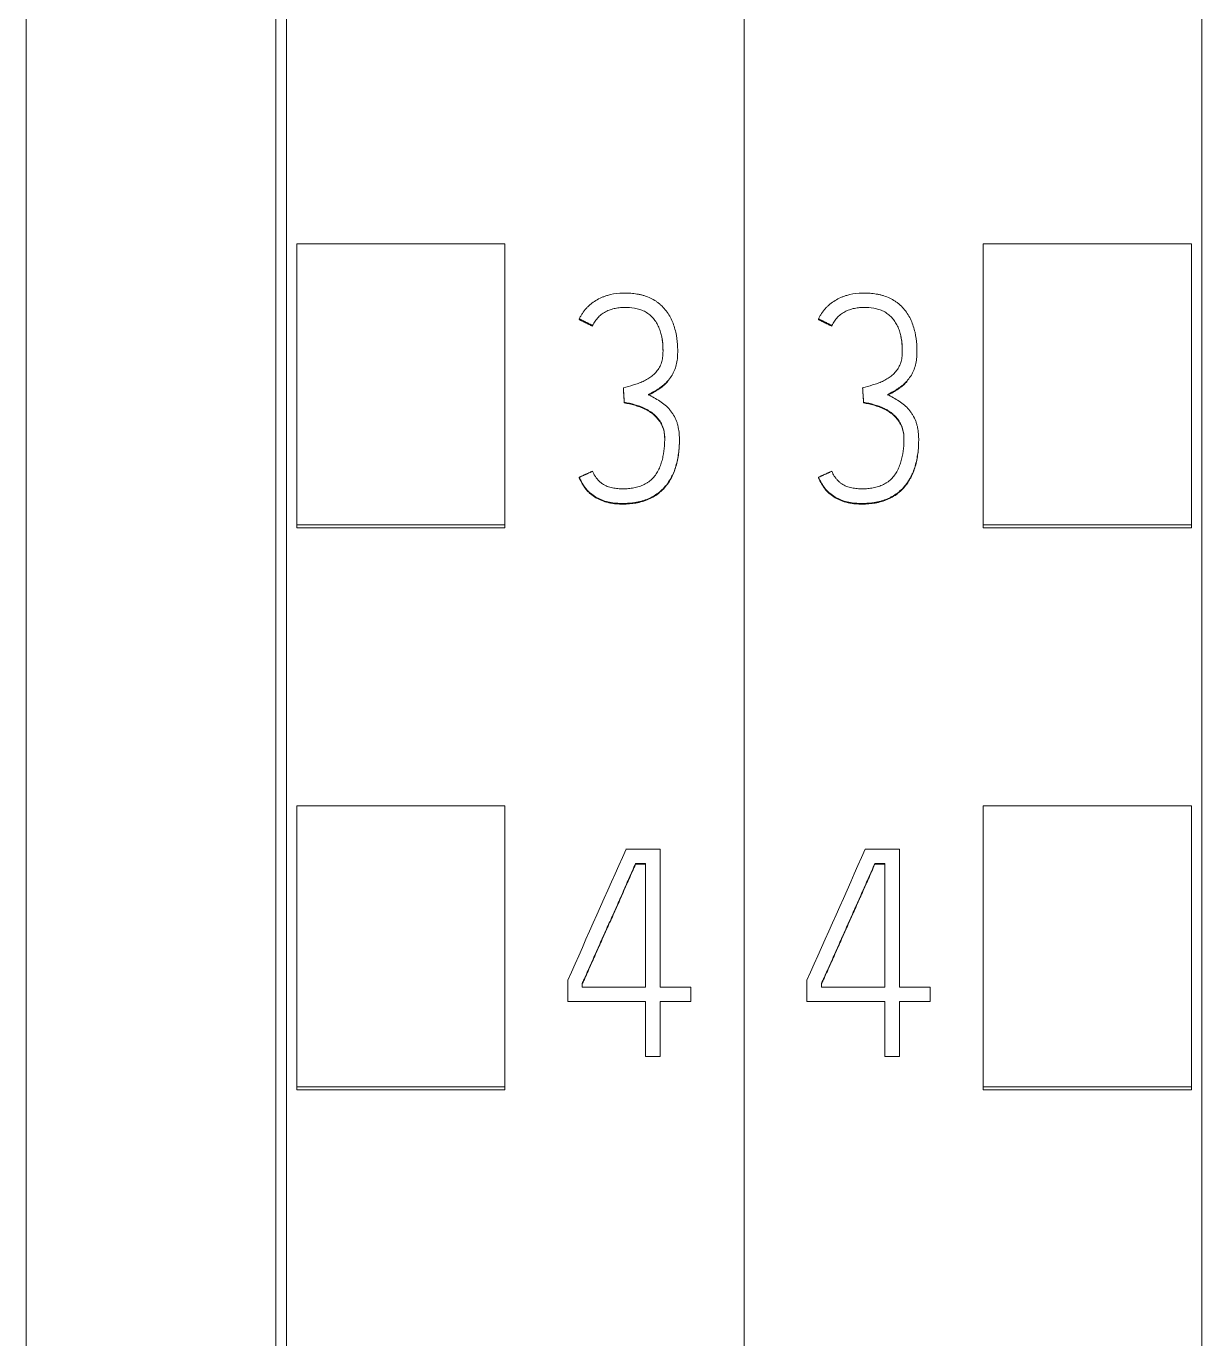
# Model space of a CAD drawing. Header units: millimetres. Extents: x 4137 to 6698, y 1400 to 3585.
# Drawn here: x 5313.35 to 5324.65, y 3330.13 to 3342.75 of the extents above; entities that cross this region are included whole.
import ezdxf

# ---------------------------------------------------------------- set-up
doc = ezdxf.new("R2010")
doc.units = ezdxf.units.MM
doc.layers.add('000-PI-Oprema', color=30, linetype='Continuous', lineweight=5)

msp = doc.modelspace()

# ---------------------------------------------------------------- linework, layer by layer
at = {"layer": '000-PI-Oprema', "color": 0, "linetype": 'ByBlock', "lineweight": 0}
for p, q in [((5320.248, 3360.459), (5320.248, 3247.041)), ((5320.248, 3360.459), (5320.248, 3247.041)), ((5315.848, 3249.363), (5315.848, 3358.178)), ((5324.648, 3358.178), (5324.648, 3249.363)), ((5315.948, 3337.956), (5315.948, 3340.659)), ((5315.948, 3340.659), (5317.948, 3340.659)), ((5317.948, 3337.956), (5317.948, 3340.659)), ((5322.548, 3337.956), (5322.548, 3340.659)), ((5324.548, 3340.659), (5322.548, 3340.659)), ((5324.548, 3337.956), (5324.548, 3340.659)), ((5318.664, 3339.936), (5318.664, 3339.929)), ((5320.964, 3339.936), (5320.964, 3339.929)), ((5318.792, 3339.872), (5318.792, 3339.866)), ((5321.092, 3339.872), (5321.092, 3339.866)), ((5319.61, 3339.618), (5319.61, 3339.624)), ((5321.91, 3339.618), (5321.91, 3339.624)), ((5319.088, 3339.273), (5319.088, 3339.266)), ((5321.388, 3339.273), (5321.388, 3339.266)), ((5319.097, 3339.135), (5319.097, 3339.128)), ((5321.397, 3339.135), (5321.397, 3339.128)), ((5319.627, 3338.768), (5319.627, 3338.774)), ((5321.927, 3338.768), (5321.927, 3338.774)), ((5318.664, 3338.414), (5318.664, 3338.407)), ((5320.964, 3338.414), (5320.964, 3338.407)), ((5315.948, 3337.927), (5315.948, 3337.956)), ((5315.948, 3337.956), (5317.948, 3337.956)), ((5315.948, 3337.927), (5317.948, 3337.927)), ((5317.948, 3337.927), (5317.948, 3337.956)), ((5322.548, 3337.927), (5322.548, 3337.956)), ((5324.548, 3337.956), (5322.548, 3337.956)), ((5324.548, 3337.927), (5322.548, 3337.927)), ((5324.548, 3337.927), (5324.548, 3337.956)), ((5315.948, 3332.555), (5315.948, 3335.257)), ((5315.948, 3335.257), (5317.948, 3335.257)), ((5317.948, 3332.555), (5317.948, 3335.257)), ((5322.548, 3332.555), (5322.548, 3335.257)), ((5324.548, 3335.257), (5322.548, 3335.257)), ((5324.548, 3332.555), (5324.548, 3335.257)), ((5319.113, 3334.839), (5319.443, 3334.839)), ((5319.443, 3334.839), (5319.443, 3333.513)), ((5321.413, 3334.839), (5321.743, 3334.839)), ((5321.743, 3334.839), (5321.743, 3333.513)), ((5319.205, 3334.701), (5319.205, 3334.695)), ((5319.302, 3334.701), (5319.205, 3334.701)), ((5319.205, 3334.695), (5319.302, 3334.695)), ((5319.302, 3333.513), (5319.302, 3334.701)), ((5321.505, 3334.701), (5321.505, 3334.695)), ((5321.602, 3334.701), (5321.505, 3334.701)), ((5321.505, 3334.695), (5321.602, 3334.695)), ((5321.602, 3333.513), (5321.602, 3334.701)), ((5318.553, 3333.375), (5318.553, 3333.579)), ((5318.692, 3333.549), (5318.692, 3333.513)), ((5318.692, 3333.513), (5319.302, 3333.513)), ((5319.443, 3333.513), (5319.737, 3333.513)), ((5319.737, 3333.513), (5319.737, 3333.375)), ((5320.853, 3333.375), (5320.853, 3333.579)), ((5320.992, 3333.549), (5320.992, 3333.513)), ((5320.992, 3333.513), (5321.602, 3333.513)), ((5321.743, 3333.513), (5322.037, 3333.513)), ((5322.037, 3333.513), (5322.037, 3333.375)), ((5319.302, 3333.375), (5318.553, 3333.375)), ((5319.302, 3332.847), (5319.302, 3333.375)), ((5319.443, 3333.375), (5319.443, 3332.847)), ((5319.737, 3333.375), (5319.443, 3333.375)), ((5321.602, 3333.375), (5320.853, 3333.375)), ((5321.602, 3332.847), (5321.602, 3333.375)), ((5321.743, 3333.375), (5321.743, 3332.847)), ((5322.037, 3333.375), (5321.743, 3333.375)), ((5319.443, 3332.847), (5319.302, 3332.847)), ((5321.743, 3332.847), (5321.602, 3332.847)), ((5315.948, 3332.527), (5315.948, 3332.555)), ((5315.948, 3332.555), (5317.948, 3332.555)), ((5315.948, 3332.527), (5317.948, 3332.527)), ((5317.948, 3332.527), (5317.948, 3332.555)), ((5322.548, 3332.527), (5322.548, 3332.555)), ((5324.548, 3332.555), (5322.548, 3332.555)), ((5324.548, 3332.527), (5322.548, 3332.527)), ((5324.548, 3332.527), (5324.548, 3332.555))]:
    msp.add_line(p, q, dxfattribs=at)
at = {"layer": '000-PI-Oprema', "color": 18, "linetype": 'ByBlock', "lineweight": 0, "true_color": 0x000000}
for centre, major_axis, ratio, start_param, end_param in [((5304.189, 3236.424), (452.614, 1023.309), 0.023466, 1.484858, 1.486095), ((5307.394, 3242.471), (438.421, 990.891), 0.022739, 1.487509, 1.488786)]:
    msp.add_ellipse(centre, major_axis=major_axis, ratio=ratio, start_param=start_param, end_param=end_param, dxfattribs=at)
at = {"layer": '000-PI-Oprema', "color": 0, "linetype": 'ByBlock', "lineweight": 0}
for points, knots in [([(5315.748, 3249.078), (5315.748, 3252.418), (5315.748, 3260.383), (5315.748, 3273.023), (5315.748, 3288.509), (5315.748, 3302.803), (5315.748, 3317.013), (5315.748, 3331.58), (5315.748, 3345.75), (5315.748, 3355.32), (5315.748, 3358.364)], [0, 0, 0, 0, 0.091483, 0.21812, 0.346206, 0.515858, 0.610111, 0.736264, 0.916066, 1, 1, 1, 1]), ([(5313.348, 3355.298), (5313.348, 3353.275), (5313.348, 3344.726), (5313.348, 3331.58), (5313.348, 3317.013), (5313.348, 3302.803), (5313.348, 3288.509), (5313.348, 3273.023), (5313.348, 3260.265), (5313.348, 3251.383), (5313.348, 3247.126), (5313.348, 3246.328)], [0, 0, 0, 0, 0.055935, 0.236292, 0.362833, 0.457376, 0.627551, 0.756032, 0.883059, 0.978086, 1, 1, 1, 1]), ([(5319.327, 3339.209), (5319.345, 3339.218), (5319.363, 3339.228), (5319.397, 3339.247), (5319.414, 3339.257), (5319.439, 3339.274), (5319.447, 3339.28), (5319.463, 3339.292), (5319.471, 3339.298), (5319.486, 3339.311), (5319.493, 3339.318), (5319.507, 3339.332), (5319.514, 3339.34), (5319.534, 3339.363), (5319.546, 3339.379), (5319.561, 3339.405), (5319.566, 3339.414), (5319.575, 3339.432), (5319.579, 3339.441), (5319.59, 3339.47), (5319.596, 3339.489), (5319.604, 3339.528), (5319.607, 3339.548), (5319.609, 3339.589), (5319.61, 3339.609), (5319.61, 3339.649), (5319.609, 3339.669), (5319.605, 3339.728), (5319.6, 3339.768), (5319.587, 3339.827), (5319.581, 3339.847), (5319.569, 3339.885), (5319.555, 3339.923), (5319.536, 3339.958), (5319.515, 3339.993), (5319.503, 3340.009), (5319.478, 3340.04), (5319.457, 3340.062), (5319.434, 3340.082), (5319.418, 3340.094), (5319.41, 3340.1), (5319.368, 3340.128), (5319.331, 3340.145), (5319.283, 3340.161), (5319.273, 3340.164), (5319.253, 3340.169), (5319.224, 3340.175), (5319.174, 3340.182), (5319.134, 3340.184), (5319.093, 3340.184), (5319.073, 3340.184), (5319.013, 3340.18), (5318.973, 3340.173), (5318.925, 3340.159), (5318.915, 3340.156), (5318.896, 3340.149), (5318.887, 3340.145), (5318.859, 3340.133), (5318.823, 3340.114), (5318.79, 3340.091), (5318.766, 3340.072), (5318.759, 3340.065), (5318.744, 3340.051), (5318.737, 3340.044), (5318.717, 3340.021), (5318.704, 3340.006), (5318.688, 3339.981), (5318.682, 3339.972), (5318.673, 3339.954), (5318.668, 3339.945), (5318.664, 3339.936)], [0, 0, 0, 0, 0.03125, 0.03125, 0.0625, 0.0625, 0.078125, 0.078125, 0.09375, 0.09375, 0.109375, 0.109375, 0.125, 0.125, 0.15625, 0.15625, 0.171875, 0.171875, 0.1875, 0.1875, 0.21875, 0.21875, 0.25, 0.25, 0.28125, 0.28125, 0.3125, 0.3125, 0.375, 0.375, 0.40625, 0.40625, 0.4375, 0.46875, 0.46875, 0.5, 0.5, 0.53125, 0.546875, 0.546875, 0.5625, 0.5625, 0.625, 0.625, 0.640625, 0.640625, 0.65625, 0.6875, 0.71875, 0.71875, 0.75, 0.75, 0.8125, 0.8125, 0.828125, 0.828125, 0.84375, 0.84375, 0.875, 0.90625, 0.90625, 0.921875, 0.921875, 0.9375, 0.9375, 0.96875, 0.96875, 0.984375, 0.984375, 1, 1, 1, 1]), ([(5321.627, 3339.209), (5321.645, 3339.218), (5321.663, 3339.228), (5321.697, 3339.247), (5321.714, 3339.257), (5321.739, 3339.274), (5321.747, 3339.28), (5321.763, 3339.292), (5321.771, 3339.298), (5321.786, 3339.311), (5321.793, 3339.318), (5321.807, 3339.332), (5321.814, 3339.34), (5321.834, 3339.363), (5321.846, 3339.379), (5321.861, 3339.405), (5321.866, 3339.414), (5321.875, 3339.432), (5321.879, 3339.441), (5321.89, 3339.47), (5321.896, 3339.489), (5321.904, 3339.528), (5321.907, 3339.548), (5321.909, 3339.589), (5321.91, 3339.609), (5321.91, 3339.649), (5321.909, 3339.669), (5321.905, 3339.728), (5321.9, 3339.768), (5321.887, 3339.827), (5321.881, 3339.847), (5321.869, 3339.885), (5321.855, 3339.923), (5321.836, 3339.958), (5321.815, 3339.993), (5321.803, 3340.009), (5321.778, 3340.04), (5321.757, 3340.062), (5321.734, 3340.082), (5321.718, 3340.094), (5321.71, 3340.1), (5321.668, 3340.128), (5321.631, 3340.145), (5321.583, 3340.161), (5321.573, 3340.164), (5321.553, 3340.169), (5321.524, 3340.175), (5321.474, 3340.182), (5321.434, 3340.184), (5321.393, 3340.184), (5321.373, 3340.184), (5321.313, 3340.18), (5321.273, 3340.173), (5321.225, 3340.159), (5321.215, 3340.156), (5321.196, 3340.149), (5321.187, 3340.145), (5321.159, 3340.133), (5321.123, 3340.114), (5321.09, 3340.091), (5321.066, 3340.072), (5321.059, 3340.065), (5321.044, 3340.051), (5321.037, 3340.044), (5321.017, 3340.021), (5321.004, 3340.006), (5320.988, 3339.981), (5320.982, 3339.972), (5320.973, 3339.954), (5320.968, 3339.945), (5320.964, 3339.936)], [0, 0, 0, 0, 0.03125, 0.03125, 0.0625, 0.0625, 0.078125, 0.078125, 0.09375, 0.09375, 0.109375, 0.109375, 0.125, 0.125, 0.15625, 0.15625, 0.171875, 0.171875, 0.1875, 0.1875, 0.21875, 0.21875, 0.25, 0.25, 0.28125, 0.28125, 0.3125, 0.3125, 0.375, 0.375, 0.40625, 0.40625, 0.4375, 0.46875, 0.46875, 0.5, 0.5, 0.53125, 0.546875, 0.546875, 0.5625, 0.5625, 0.625, 0.625, 0.640625, 0.640625, 0.65625, 0.6875, 0.71875, 0.71875, 0.75, 0.75, 0.8125, 0.8125, 0.828125, 0.828125, 0.84375, 0.84375, 0.875, 0.90625, 0.90625, 0.921875, 0.921875, 0.9375, 0.9375, 0.96875, 0.96875, 0.984375, 0.984375, 1, 1, 1, 1]), ([(5318.792, 3339.872), (5318.799, 3339.887), (5318.807, 3339.901), (5318.826, 3339.928), (5318.836, 3339.941), (5318.853, 3339.959), (5318.859, 3339.964), (5318.872, 3339.975), (5318.878, 3339.98), (5318.892, 3339.99), (5318.898, 3339.995), (5318.913, 3340.003), (5318.92, 3340.007), (5318.942, 3340.018), (5318.958, 3340.023), (5318.99, 3340.033), (5319.006, 3340.037), (5319.038, 3340.042), (5319.055, 3340.044), (5319.088, 3340.046), (5319.105, 3340.046), (5319.154, 3340.045), (5319.187, 3340.042), (5319.228, 3340.032), (5319.236, 3340.03), (5319.251, 3340.025), (5319.259, 3340.022), (5319.282, 3340.013), (5319.297, 3340.006), (5319.318, 3339.992), (5319.325, 3339.987), (5319.338, 3339.977), (5319.344, 3339.972), (5319.363, 3339.955), (5319.374, 3339.943), (5319.389, 3339.923), (5319.394, 3339.916), (5319.403, 3339.903), (5319.416, 3339.882), (5319.427, 3339.859), (5319.44, 3339.829), (5319.445, 3339.813), (5319.454, 3339.781), (5319.457, 3339.765), (5319.465, 3339.717), (5319.468, 3339.684), (5319.469, 3339.634), (5319.469, 3339.618), (5319.467, 3339.585), (5319.466, 3339.569), (5319.462, 3339.544), (5319.46, 3339.536), (5319.456, 3339.52), (5319.453, 3339.512), (5319.445, 3339.489), (5319.437, 3339.474), (5319.424, 3339.453), (5319.419, 3339.446), (5319.409, 3339.433), (5319.404, 3339.427), (5319.393, 3339.414), (5319.387, 3339.408), (5319.375, 3339.397), (5319.369, 3339.392), (5319.349, 3339.376), (5319.336, 3339.367), (5319.307, 3339.35), (5319.293, 3339.342), (5319.263, 3339.328), (5319.247, 3339.322), (5319.216, 3339.311), (5319.2, 3339.306), (5319.152, 3339.292), (5319.12, 3339.282), (5319.088, 3339.273)], [0, 0, 0, 0, 0.03125, 0.03125, 0.0625, 0.0625, 0.078125, 0.078125, 0.09375, 0.09375, 0.109375, 0.109375, 0.125, 0.125, 0.15625, 0.15625, 0.1875, 0.1875, 0.21875, 0.21875, 0.25, 0.25, 0.3125, 0.3125, 0.328125, 0.328125, 0.34375, 0.34375, 0.375, 0.375, 0.390625, 0.390625, 0.40625, 0.40625, 0.4375, 0.4375, 0.453125, 0.453125, 0.46875, 0.5, 0.5, 0.53125, 0.53125, 0.5625, 0.5625, 0.625, 0.625, 0.65625, 0.65625, 0.6875, 0.6875, 0.703125, 0.703125, 0.71875, 0.71875, 0.75, 0.75, 0.765625, 0.765625, 0.78125, 0.78125, 0.796875, 0.796875, 0.8125, 0.8125, 0.84375, 0.84375, 0.875, 0.875, 0.90625, 0.90625, 0.9375, 0.9375, 1, 1, 1, 1]), ([(5321.092, 3339.872), (5321.099, 3339.887), (5321.107, 3339.901), (5321.126, 3339.928), (5321.136, 3339.941), (5321.153, 3339.959), (5321.159, 3339.964), (5321.172, 3339.975), (5321.178, 3339.98), (5321.192, 3339.99), (5321.198, 3339.995), (5321.213, 3340.003), (5321.22, 3340.007), (5321.242, 3340.018), (5321.258, 3340.023), (5321.29, 3340.033), (5321.306, 3340.037), (5321.338, 3340.042), (5321.355, 3340.044), (5321.388, 3340.046), (5321.405, 3340.046), (5321.454, 3340.045), (5321.487, 3340.042), (5321.528, 3340.032), (5321.536, 3340.03), (5321.551, 3340.025), (5321.559, 3340.022), (5321.582, 3340.013), (5321.597, 3340.006), (5321.618, 3339.992), (5321.625, 3339.987), (5321.638, 3339.977), (5321.644, 3339.972), (5321.663, 3339.955), (5321.674, 3339.943), (5321.689, 3339.923), (5321.694, 3339.916), (5321.703, 3339.903), (5321.716, 3339.882), (5321.727, 3339.859), (5321.74, 3339.829), (5321.745, 3339.813), (5321.754, 3339.781), (5321.757, 3339.765), (5321.765, 3339.717), (5321.768, 3339.684), (5321.769, 3339.634), (5321.769, 3339.618), (5321.767, 3339.585), (5321.766, 3339.569), (5321.762, 3339.544), (5321.76, 3339.536), (5321.756, 3339.52), (5321.753, 3339.512), (5321.745, 3339.489), (5321.737, 3339.474), (5321.724, 3339.453), (5321.719, 3339.446), (5321.709, 3339.433), (5321.704, 3339.427), (5321.693, 3339.414), (5321.687, 3339.408), (5321.675, 3339.397), (5321.669, 3339.392), (5321.649, 3339.376), (5321.636, 3339.367), (5321.607, 3339.35), (5321.593, 3339.342), (5321.563, 3339.328), (5321.547, 3339.322), (5321.516, 3339.311), (5321.5, 3339.306), (5321.452, 3339.292), (5321.42, 3339.282), (5321.388, 3339.273)], [0, 0, 0, 0, 0.03125, 0.03125, 0.0625, 0.0625, 0.078125, 0.078125, 0.09375, 0.09375, 0.109375, 0.109375, 0.125, 0.125, 0.15625, 0.15625, 0.1875, 0.1875, 0.21875, 0.21875, 0.25, 0.25, 0.3125, 0.3125, 0.328125, 0.328125, 0.34375, 0.34375, 0.375, 0.375, 0.390625, 0.390625, 0.40625, 0.40625, 0.4375, 0.4375, 0.453125, 0.453125, 0.46875, 0.5, 0.5, 0.53125, 0.53125, 0.5625, 0.5625, 0.625, 0.625, 0.65625, 0.65625, 0.6875, 0.6875, 0.703125, 0.703125, 0.71875, 0.71875, 0.75, 0.75, 0.765625, 0.765625, 0.78125, 0.78125, 0.796875, 0.796875, 0.8125, 0.8125, 0.84375, 0.84375, 0.875, 0.875, 0.90625, 0.90625, 0.9375, 0.9375, 1, 1, 1, 1]), ([(5319.469, 3339.629), (5319.469, 3339.633), (5319.468, 3339.637), (5319.468, 3339.674), (5319.466, 3339.707), (5319.459, 3339.75), (5319.457, 3339.761), (5319.454, 3339.772)], [0, 0, 0, 0, 0.087818, 0.087818, 0.771228, 0.771228, 1, 1, 1, 1]), ([(5321.769, 3339.629), (5321.769, 3339.633), (5321.768, 3339.637), (5321.768, 3339.674), (5321.766, 3339.707), (5321.759, 3339.75), (5321.757, 3339.761), (5321.754, 3339.772)], [0, 0, 0, 0, 0.087818, 0.087818, 0.771228, 0.771228, 1, 1, 1, 1]), ([(5319.516, 3339.335), (5319.504, 3339.323), (5319.492, 3339.311), (5319.472, 3339.293), (5319.464, 3339.286), (5319.448, 3339.274), (5319.44, 3339.268), (5319.415, 3339.252), (5319.398, 3339.241), (5319.363, 3339.221), (5319.345, 3339.212), (5319.327, 3339.203)], [0, 0, 0, 0, 0.218648, 0.218648, 0.348874, 0.348874, 0.479099, 0.479099, 0.739549, 0.739549, 1, 1, 1, 1]), ([(5321.816, 3339.335), (5321.804, 3339.323), (5321.792, 3339.311), (5321.772, 3339.293), (5321.764, 3339.286), (5321.748, 3339.274), (5321.74, 3339.268), (5321.715, 3339.252), (5321.698, 3339.241), (5321.663, 3339.221), (5321.645, 3339.212), (5321.627, 3339.203)], [0, 0, 0, 0, 0.218648, 0.218648, 0.348874, 0.348874, 0.479099, 0.479099, 0.739549, 0.739549, 1, 1, 1, 1]), ([(5318.664, 3338.414), (5318.672, 3338.394), (5318.682, 3338.376), (5318.703, 3338.339), (5318.714, 3338.322), (5318.734, 3338.297), (5318.741, 3338.289), (5318.756, 3338.274), (5318.764, 3338.267), (5318.788, 3338.246), (5318.805, 3338.234), (5318.832, 3338.218), (5318.842, 3338.213), (5318.861, 3338.204), (5318.87, 3338.2), (5318.899, 3338.188), (5318.919, 3338.182), (5318.96, 3338.172), (5318.981, 3338.169), (5319.023, 3338.164), (5319.044, 3338.163), (5319.086, 3338.162), (5319.107, 3338.162), (5319.149, 3338.165), (5319.17, 3338.167), (5319.201, 3338.171), (5319.212, 3338.173), (5319.232, 3338.177), (5319.243, 3338.179), (5319.273, 3338.187), (5319.293, 3338.194), (5319.322, 3338.205), (5319.332, 3338.209), (5319.351, 3338.218), (5319.361, 3338.223), (5319.388, 3338.238), (5319.406, 3338.25), (5319.439, 3338.275), (5319.455, 3338.289), (5319.484, 3338.319), (5319.498, 3338.335), (5319.523, 3338.369), (5319.534, 3338.387), (5319.549, 3338.414), (5319.554, 3338.424), (5319.563, 3338.442), (5319.568, 3338.452), (5319.588, 3338.501), (5319.599, 3338.541), (5319.612, 3338.602), (5319.615, 3338.623), (5319.621, 3338.664), (5319.623, 3338.685), (5319.626, 3338.727), (5319.626, 3338.748), (5319.627, 3338.789), (5319.626, 3338.81), (5319.623, 3338.852), (5319.62, 3338.872), (5319.614, 3338.903), (5319.611, 3338.913), (5319.605, 3338.934), (5319.602, 3338.944), (5319.59, 3338.973), (5319.581, 3338.993), (5319.565, 3339.02), (5319.56, 3339.029), (5319.547, 3339.046), (5319.541, 3339.055), (5319.52, 3339.079), (5319.505, 3339.094), (5319.473, 3339.121), (5319.455, 3339.133), (5319.42, 3339.157), (5319.401, 3339.168), (5319.365, 3339.189), (5319.346, 3339.199), (5319.327, 3339.209)], [0, 0, 0, 0, 0.03125, 0.03125, 0.0625, 0.0625, 0.078125, 0.078125, 0.09375, 0.09375, 0.125, 0.125, 0.140625, 0.140625, 0.15625, 0.15625, 0.1875, 0.1875, 0.21875, 0.21875, 0.25, 0.25, 0.28125, 0.28125, 0.3125, 0.3125, 0.328125, 0.328125, 0.34375, 0.34375, 0.375, 0.375, 0.390625, 0.390625, 0.40625, 0.40625, 0.4375, 0.4375, 0.46875, 0.46875, 0.5, 0.5, 0.53125, 0.53125, 0.546875, 0.546875, 0.5625, 0.5625, 0.625, 0.625, 0.65625, 0.65625, 0.6875, 0.6875, 0.71875, 0.71875, 0.75, 0.75, 0.78125, 0.78125, 0.796875, 0.796875, 0.8125, 0.8125, 0.84375, 0.84375, 0.859375, 0.859375, 0.875, 0.875, 0.90625, 0.90625, 0.9375, 0.9375, 0.96875, 0.96875, 1, 1, 1, 1]), ([(5320.964, 3338.414), (5320.972, 3338.394), (5320.982, 3338.376), (5321.003, 3338.339), (5321.014, 3338.322), (5321.034, 3338.297), (5321.041, 3338.289), (5321.056, 3338.274), (5321.064, 3338.267), (5321.088, 3338.246), (5321.105, 3338.234), (5321.132, 3338.218), (5321.142, 3338.213), (5321.161, 3338.204), (5321.17, 3338.2), (5321.199, 3338.188), (5321.219, 3338.182), (5321.26, 3338.172), (5321.281, 3338.169), (5321.323, 3338.164), (5321.344, 3338.163), (5321.386, 3338.162), (5321.407, 3338.162), (5321.449, 3338.165), (5321.47, 3338.167), (5321.501, 3338.171), (5321.512, 3338.173), (5321.532, 3338.177), (5321.543, 3338.179), (5321.573, 3338.187), (5321.593, 3338.194), (5321.622, 3338.205), (5321.632, 3338.209), (5321.651, 3338.218), (5321.661, 3338.223), (5321.688, 3338.238), (5321.706, 3338.25), (5321.739, 3338.275), (5321.755, 3338.289), (5321.784, 3338.319), (5321.798, 3338.335), (5321.823, 3338.369), (5321.834, 3338.387), (5321.849, 3338.414), (5321.854, 3338.424), (5321.863, 3338.442), (5321.868, 3338.452), (5321.888, 3338.501), (5321.899, 3338.541), (5321.912, 3338.602), (5321.915, 3338.623), (5321.921, 3338.664), (5321.923, 3338.685), (5321.926, 3338.727), (5321.926, 3338.748), (5321.927, 3338.789), (5321.926, 3338.81), (5321.923, 3338.852), (5321.92, 3338.872), (5321.914, 3338.903), (5321.911, 3338.913), (5321.905, 3338.934), (5321.902, 3338.944), (5321.89, 3338.973), (5321.881, 3338.993), (5321.865, 3339.02), (5321.86, 3339.029), (5321.847, 3339.046), (5321.841, 3339.055), (5321.82, 3339.079), (5321.805, 3339.094), (5321.773, 3339.121), (5321.755, 3339.133), (5321.72, 3339.157), (5321.701, 3339.168), (5321.665, 3339.189), (5321.646, 3339.199), (5321.627, 3339.209)], [0, 0, 0, 0, 0.03125, 0.03125, 0.0625, 0.0625, 0.078125, 0.078125, 0.09375, 0.09375, 0.125, 0.125, 0.140625, 0.140625, 0.15625, 0.15625, 0.1875, 0.1875, 0.21875, 0.21875, 0.25, 0.25, 0.28125, 0.28125, 0.3125, 0.3125, 0.328125, 0.328125, 0.34375, 0.34375, 0.375, 0.375, 0.390625, 0.390625, 0.40625, 0.40625, 0.4375, 0.4375, 0.46875, 0.46875, 0.5, 0.5, 0.53125, 0.53125, 0.546875, 0.546875, 0.5625, 0.5625, 0.625, 0.625, 0.65625, 0.65625, 0.6875, 0.6875, 0.71875, 0.71875, 0.75, 0.75, 0.78125, 0.78125, 0.796875, 0.796875, 0.8125, 0.8125, 0.84375, 0.84375, 0.859375, 0.859375, 0.875, 0.875, 0.90625, 0.90625, 0.9375, 0.9375, 0.96875, 0.96875, 1, 1, 1, 1]), ([(5319.097, 3339.135), (5319.131, 3339.129), (5319.164, 3339.121), (5319.214, 3339.107), (5319.23, 3339.102), (5319.262, 3339.09), (5319.278, 3339.084), (5319.302, 3339.072), (5319.309, 3339.068), (5319.324, 3339.06), (5319.332, 3339.055), (5319.354, 3339.041), (5319.368, 3339.031), (5319.387, 3339.014), (5319.394, 3339.008), (5319.406, 3338.996), (5319.412, 3338.989), (5319.428, 3338.97), (5319.438, 3338.956), (5319.451, 3338.933), (5319.455, 3338.926), (5319.463, 3338.91), (5319.466, 3338.902), (5319.474, 3338.878), (5319.478, 3338.861), (5319.484, 3338.827), (5319.485, 3338.81), (5319.485, 3338.775), (5319.485, 3338.758), (5319.483, 3338.707), (5319.479, 3338.673), (5319.47, 3338.622), (5319.467, 3338.605), (5319.458, 3338.572), (5319.454, 3338.555), (5319.442, 3338.522), (5319.436, 3338.506), (5319.425, 3338.483), (5319.421, 3338.475), (5319.412, 3338.46), (5319.408, 3338.453), (5319.383, 3338.417), (5319.36, 3338.392), (5319.325, 3338.366), (5319.317, 3338.361), (5319.303, 3338.352), (5319.295, 3338.348), (5319.272, 3338.337), (5319.256, 3338.33), (5319.223, 3338.32), (5319.206, 3338.315), (5319.172, 3338.309), (5319.138, 3338.304), (5319.103, 3338.303), (5319.068, 3338.303), (5319.051, 3338.304), (5319.017, 3338.306), (5319, 3338.309), (5318.966, 3338.316), (5318.949, 3338.32), (5318.917, 3338.333), (5318.901, 3338.341), (5318.879, 3338.355), (5318.873, 3338.361), (5318.859, 3338.372), (5318.853, 3338.378), (5318.841, 3338.391), (5318.836, 3338.397), (5318.825, 3338.411), (5318.82, 3338.418), (5318.806, 3338.44), (5318.798, 3338.456), (5318.792, 3338.472)], [0, 0, 0, 0, 0.0625, 0.0625, 0.09375, 0.09375, 0.125, 0.125, 0.140625, 0.140625, 0.15625, 0.15625, 0.1875, 0.1875, 0.203125, 0.203125, 0.21875, 0.21875, 0.25, 0.25, 0.265625, 0.265625, 0.28125, 0.28125, 0.3125, 0.3125, 0.34375, 0.34375, 0.375, 0.375, 0.4375, 0.4375, 0.46875, 0.46875, 0.5, 0.5, 0.53125, 0.53125, 0.546875, 0.546875, 0.5625, 0.5625, 0.625, 0.625, 0.640625, 0.640625, 0.65625, 0.65625, 0.6875, 0.6875, 0.71875, 0.71875, 0.75, 0.78125, 0.78125, 0.8125, 0.8125, 0.84375, 0.84375, 0.875, 0.875, 0.90625, 0.90625, 0.921875, 0.921875, 0.9375, 0.9375, 0.953125, 0.953125, 0.96875, 0.96875, 1, 1, 1, 1]), ([(5319.485, 3338.771), (5319.485, 3338.776), (5319.485, 3338.781), (5319.485, 3338.795), (5319.484, 3338.804), (5319.483, 3338.821), (5319.482, 3338.829), (5319.478, 3338.855), (5319.474, 3338.872), (5319.466, 3338.896), (5319.462, 3338.904), (5319.455, 3338.92), (5319.451, 3338.927), (5319.438, 3338.95), (5319.428, 3338.964), (5319.406, 3338.99), (5319.394, 3339.003), (5319.367, 3339.025), (5319.354, 3339.035), (5319.324, 3339.054), (5319.309, 3339.062), (5319.278, 3339.077), (5319.262, 3339.084), (5319.23, 3339.096), (5319.214, 3339.101), (5319.164, 3339.115), (5319.131, 3339.123), (5319.097, 3339.128)], [0, 0, 0, 0, 0.026635, 0.026635, 0.070879, 0.070879, 0.115123, 0.115123, 0.20361, 0.20361, 0.247854, 0.247854, 0.292098, 0.292098, 0.380586, 0.380586, 0.469074, 0.469074, 0.557561, 0.557561, 0.646049, 0.646049, 0.734537, 0.734537, 0.823025, 0.823025, 1, 1, 1, 1]), ([(5321.397, 3339.135), (5321.431, 3339.129), (5321.464, 3339.121), (5321.514, 3339.107), (5321.53, 3339.102), (5321.562, 3339.09), (5321.578, 3339.084), (5321.602, 3339.072), (5321.609, 3339.068), (5321.624, 3339.06), (5321.632, 3339.055), (5321.654, 3339.041), (5321.668, 3339.031), (5321.687, 3339.014), (5321.694, 3339.008), (5321.706, 3338.996), (5321.712, 3338.989), (5321.728, 3338.97), (5321.738, 3338.956), (5321.751, 3338.933), (5321.755, 3338.926), (5321.763, 3338.91), (5321.766, 3338.902), (5321.774, 3338.878), (5321.778, 3338.861), (5321.784, 3338.827), (5321.785, 3338.81), (5321.785, 3338.775), (5321.785, 3338.758), (5321.783, 3338.707), (5321.779, 3338.673), (5321.77, 3338.622), (5321.767, 3338.605), (5321.758, 3338.572), (5321.754, 3338.555), (5321.742, 3338.522), (5321.736, 3338.506), (5321.725, 3338.483), (5321.721, 3338.475), (5321.712, 3338.46), (5321.708, 3338.453), (5321.683, 3338.417), (5321.66, 3338.392), (5321.625, 3338.366), (5321.617, 3338.361), (5321.603, 3338.352), (5321.595, 3338.348), (5321.572, 3338.337), (5321.556, 3338.33), (5321.523, 3338.32), (5321.506, 3338.315), (5321.472, 3338.309), (5321.438, 3338.304), (5321.403, 3338.303), (5321.368, 3338.303), (5321.351, 3338.304), (5321.317, 3338.306), (5321.3, 3338.309), (5321.266, 3338.316), (5321.249, 3338.32), (5321.217, 3338.333), (5321.201, 3338.341), (5321.179, 3338.355), (5321.173, 3338.361), (5321.159, 3338.372), (5321.153, 3338.378), (5321.141, 3338.391), (5321.136, 3338.397), (5321.125, 3338.411), (5321.12, 3338.418), (5321.106, 3338.44), (5321.098, 3338.456), (5321.092, 3338.472)], [0, 0, 0, 0, 0.0625, 0.0625, 0.09375, 0.09375, 0.125, 0.125, 0.140625, 0.140625, 0.15625, 0.15625, 0.1875, 0.1875, 0.203125, 0.203125, 0.21875, 0.21875, 0.25, 0.25, 0.265625, 0.265625, 0.28125, 0.28125, 0.3125, 0.3125, 0.34375, 0.34375, 0.375, 0.375, 0.4375, 0.4375, 0.46875, 0.46875, 0.5, 0.5, 0.53125, 0.53125, 0.546875, 0.546875, 0.5625, 0.5625, 0.625, 0.625, 0.640625, 0.640625, 0.65625, 0.65625, 0.6875, 0.6875, 0.71875, 0.71875, 0.75, 0.78125, 0.78125, 0.8125, 0.8125, 0.84375, 0.84375, 0.875, 0.875, 0.90625, 0.90625, 0.921875, 0.921875, 0.9375, 0.9375, 0.953125, 0.953125, 0.96875, 0.96875, 1, 1, 1, 1]), ([(5321.785, 3338.771), (5321.785, 3338.776), (5321.785, 3338.781), (5321.785, 3338.795), (5321.784, 3338.804), (5321.783, 3338.821), (5321.782, 3338.829), (5321.778, 3338.855), (5321.774, 3338.872), (5321.766, 3338.896), (5321.762, 3338.904), (5321.755, 3338.92), (5321.751, 3338.927), (5321.738, 3338.95), (5321.728, 3338.964), (5321.706, 3338.99), (5321.694, 3339.003), (5321.667, 3339.025), (5321.654, 3339.035), (5321.624, 3339.054), (5321.609, 3339.062), (5321.578, 3339.077), (5321.562, 3339.084), (5321.53, 3339.096), (5321.514, 3339.101), (5321.464, 3339.115), (5321.431, 3339.123), (5321.397, 3339.128)], [0, 0, 0, 0, 0.026635, 0.026635, 0.070879, 0.070879, 0.115123, 0.115123, 0.20361, 0.20361, 0.247854, 0.247854, 0.292098, 0.292098, 0.380586, 0.380586, 0.469074, 0.469074, 0.557561, 0.557561, 0.646049, 0.646049, 0.734537, 0.734537, 0.823025, 0.823025, 1, 1, 1, 1]), ([(5319.627, 3338.768), (5319.627, 3338.767), (5319.627, 3338.766), (5319.626, 3338.745), (5319.626, 3338.724), (5319.623, 3338.682), (5319.621, 3338.661), (5319.616, 3338.62), (5319.612, 3338.599), (5319.6, 3338.538), (5319.589, 3338.498), (5319.569, 3338.449), (5319.565, 3338.44), (5319.556, 3338.421), (5319.551, 3338.411), (5319.536, 3338.384), (5319.525, 3338.366), (5319.5, 3338.332), (5319.487, 3338.316), (5319.465, 3338.293), (5319.457, 3338.285), (5319.441, 3338.271), (5319.433, 3338.265), (5319.408, 3338.245), (5319.391, 3338.234), (5319.363, 3338.218), (5319.354, 3338.213), (5319.335, 3338.204), (5319.325, 3338.2), (5319.276, 3338.18), (5319.235, 3338.17), (5319.173, 3338.161), (5319.151, 3338.159), (5319.109, 3338.156), (5319.088, 3338.156), (5319.046, 3338.156), (5319.025, 3338.158), (5318.993, 3338.161), (5318.983, 3338.162), (5318.962, 3338.166), (5318.951, 3338.168), (5318.92, 3338.175), (5318.9, 3338.182), (5318.871, 3338.194), (5318.861, 3338.198), (5318.842, 3338.207), (5318.833, 3338.212), (5318.805, 3338.228), (5318.788, 3338.24), (5318.764, 3338.26), (5318.756, 3338.267), (5318.741, 3338.283), (5318.734, 3338.291), (5318.714, 3338.315), (5318.703, 3338.333), (5318.682, 3338.369), (5318.672, 3338.388), (5318.664, 3338.407)], [0, 0, 0, 0, 0.001389, 0.001389, 0.044807, 0.044807, 0.088225, 0.088225, 0.131643, 0.131643, 0.218479, 0.218479, 0.240188, 0.240188, 0.261896, 0.261896, 0.305314, 0.305314, 0.348732, 0.348732, 0.370441, 0.370441, 0.39215, 0.39215, 0.435568, 0.435568, 0.457277, 0.457277, 0.478986, 0.478986, 0.565821, 0.565821, 0.609239, 0.609239, 0.652657, 0.652657, 0.696075, 0.696075, 0.717784, 0.717784, 0.739493, 0.739493, 0.782911, 0.782911, 0.80462, 0.80462, 0.826329, 0.826329, 0.869746, 0.869746, 0.891455, 0.891455, 0.913164, 0.913164, 0.956582, 0.956582, 1, 1, 1, 1]), ([(5321.921, 3338.666), (5321.921, 3338.657), (5321.92, 3338.649), (5321.916, 3338.62), (5321.912, 3338.599), (5321.9, 3338.538), (5321.889, 3338.498), (5321.869, 3338.449), (5321.865, 3338.44), (5321.856, 3338.421), (5321.851, 3338.411), (5321.836, 3338.384), (5321.825, 3338.366), (5321.8, 3338.332), (5321.787, 3338.316), (5321.765, 3338.293), (5321.757, 3338.285), (5321.741, 3338.271), (5321.733, 3338.265), (5321.708, 3338.245), (5321.691, 3338.234), (5321.663, 3338.218), (5321.654, 3338.213), (5321.635, 3338.204), (5321.625, 3338.2), (5321.576, 3338.18), (5321.535, 3338.17), (5321.473, 3338.161), (5321.451, 3338.159), (5321.409, 3338.156), (5321.388, 3338.156), (5321.346, 3338.156), (5321.325, 3338.158), (5321.293, 3338.161), (5321.283, 3338.162), (5321.262, 3338.166), (5321.251, 3338.168), (5321.22, 3338.175), (5321.2, 3338.182), (5321.171, 3338.194), (5321.161, 3338.198), (5321.142, 3338.207), (5321.133, 3338.212), (5321.105, 3338.228), (5321.088, 3338.24), (5321.064, 3338.26), (5321.056, 3338.267), (5321.041, 3338.283), (5321.034, 3338.291), (5321.014, 3338.315), (5321.003, 3338.333), (5320.982, 3338.369), (5320.972, 3338.388), (5320.964, 3338.407)], [0, 0, 0, 0, 0.018898, 0.018898, 0.065617, 0.065617, 0.159055, 0.159055, 0.182415, 0.182415, 0.205774, 0.205774, 0.252494, 0.252494, 0.299213, 0.299213, 0.322572, 0.322572, 0.345932, 0.345932, 0.392651, 0.392651, 0.416011, 0.416011, 0.43937, 0.43937, 0.532809, 0.532809, 0.579528, 0.579528, 0.626247, 0.626247, 0.672966, 0.672966, 0.696326, 0.696326, 0.719685, 0.719685, 0.766404, 0.766404, 0.789764, 0.789764, 0.813123, 0.813123, 0.859843, 0.859843, 0.883202, 0.883202, 0.906562, 0.906562, 0.953281, 0.953281, 1, 1, 1, 1]), ([(5319.205, 3334.701), (5319.194, 3334.677), (5319.184, 3334.653), (5319.163, 3334.605), (5319.152, 3334.581), (5319.12, 3334.509), (5319.099, 3334.46), (5319.057, 3334.364), (5319.035, 3334.316), (5318.993, 3334.22), (5318.971, 3334.172), (5318.928, 3334.076), (5318.907, 3334.028), (5318.864, 3333.932), (5318.842, 3333.884), (5318.8, 3333.788), (5318.778, 3333.74), (5318.746, 3333.668), (5318.735, 3333.644), (5318.719, 3333.608), (5318.714, 3333.597), (5318.703, 3333.573), (5318.697, 3333.561), (5318.692, 3333.549)], [0, 0, 0, 0, 0.0625, 0.0625, 0.125, 0.125, 0.25, 0.25, 0.375, 0.375, 0.5, 0.5, 0.625, 0.625, 0.75, 0.75, 0.875, 0.875, 0.9375, 0.9375, 0.96875, 0.96875, 1, 1, 1, 1]), ([(5318.692, 3333.543), (5318.697, 3333.554), (5318.703, 3333.566), (5318.714, 3333.59), (5318.719, 3333.602), (5318.735, 3333.638), (5318.746, 3333.662), (5318.778, 3333.734), (5318.8, 3333.782), (5318.842, 3333.878), (5318.864, 3333.926), (5318.907, 3334.022), (5318.928, 3334.07), (5318.971, 3334.166), (5318.993, 3334.214), (5319.035, 3334.31), (5319.057, 3334.358), (5319.099, 3334.454), (5319.12, 3334.502), (5319.152, 3334.574), (5319.163, 3334.599), (5319.184, 3334.647), (5319.194, 3334.671), (5319.205, 3334.695)], [0, 0, 0, 0, 0.03125, 0.03125, 0.0625, 0.0625, 0.125, 0.125, 0.25, 0.25, 0.375, 0.375, 0.5, 0.5, 0.625, 0.625, 0.75, 0.75, 0.875, 0.875, 0.9375, 0.9375, 1, 1, 1, 1]), ([(5321.505, 3334.701), (5321.494, 3334.677), (5321.484, 3334.653), (5321.463, 3334.605), (5321.452, 3334.581), (5321.42, 3334.509), (5321.399, 3334.46), (5321.357, 3334.364), (5321.335, 3334.316), (5321.293, 3334.22), (5321.271, 3334.172), (5321.228, 3334.076), (5321.207, 3334.028), (5321.164, 3333.932), (5321.142, 3333.884), (5321.1, 3333.788), (5321.078, 3333.74), (5321.046, 3333.668), (5321.035, 3333.644), (5321.019, 3333.608), (5321.014, 3333.597), (5321.003, 3333.573), (5320.997, 3333.561), (5320.992, 3333.549)], [0, 0, 0, 0, 0.0625, 0.0625, 0.125, 0.125, 0.25, 0.25, 0.375, 0.375, 0.5, 0.5, 0.625, 0.625, 0.75, 0.75, 0.875, 0.875, 0.9375, 0.9375, 0.96875, 0.96875, 1, 1, 1, 1]), ([(5320.992, 3333.543), (5320.997, 3333.554), (5321.003, 3333.566), (5321.014, 3333.59), (5321.019, 3333.602), (5321.035, 3333.638), (5321.046, 3333.662), (5321.078, 3333.734), (5321.1, 3333.782), (5321.142, 3333.878), (5321.164, 3333.926), (5321.207, 3334.022), (5321.228, 3334.07), (5321.271, 3334.166), (5321.293, 3334.214), (5321.335, 3334.31), (5321.357, 3334.358), (5321.399, 3334.454), (5321.42, 3334.502), (5321.452, 3334.574), (5321.463, 3334.599), (5321.484, 3334.647), (5321.494, 3334.671), (5321.505, 3334.695)], [0, 0, 0, 0, 0.03125, 0.03125, 0.0625, 0.0625, 0.125, 0.125, 0.25, 0.25, 0.375, 0.375, 0.5, 0.5, 0.625, 0.625, 0.75, 0.75, 0.875, 0.875, 0.9375, 0.9375, 1, 1, 1, 1])]:
    msp.add_open_spline(points, degree=3, knots=knots, dxfattribs=at)
for points, weights in [([(5318.664, 3339.936), (5318.728, 3339.904), (5318.792, 3339.872)], [0.500000072369, 0.499999927631, 0.500000072369]), ([(5318.792, 3339.866), (5318.728, 3339.898), (5318.664, 3339.929)], [0.500000224137, 0.499999775863, 0.500000224137]), ([(5320.964, 3339.936), (5321.028, 3339.904), (5321.092, 3339.872)], [0.499999912253, 0.500000087747, 0.499999912253]), ([(5321.092, 3339.866), (5321.028, 3339.898), (5320.964, 3339.929)], [0.500000224201, 0.499999775799, 0.500000224201]), ([(5319.088, 3339.273), (5319.092, 3339.204), (5319.097, 3339.135)], [0.500000017226, 0.499999982774, 0.500000017226]), ([(5319.097, 3339.128), (5319.092, 3339.197), (5319.088, 3339.266)], [0.500000009236, 0.499999990764, 0.500000009236]), ([(5321.388, 3339.273), (5321.392, 3339.204), (5321.397, 3339.135)], [0.499999997003, 0.500000002997, 0.499999997003]), ([(5321.397, 3339.128), (5321.392, 3339.197), (5321.388, 3339.266)], [0.500000007963, 0.499999992037, 0.500000007963]), ([(5318.792, 3338.472), (5318.728, 3338.443), (5318.664, 3338.414)], [0.49999976836, 0.50000023164, 0.49999976836]), ([(5321.092, 3338.472), (5321.028, 3338.443), (5320.964, 3338.414)], [0.499999977862, 0.500000022138, 0.499999977862])]:
    msp.add_rational_spline(points, weights, degree=2, dxfattribs=at)

doc.saveas('drawing.dxf')
